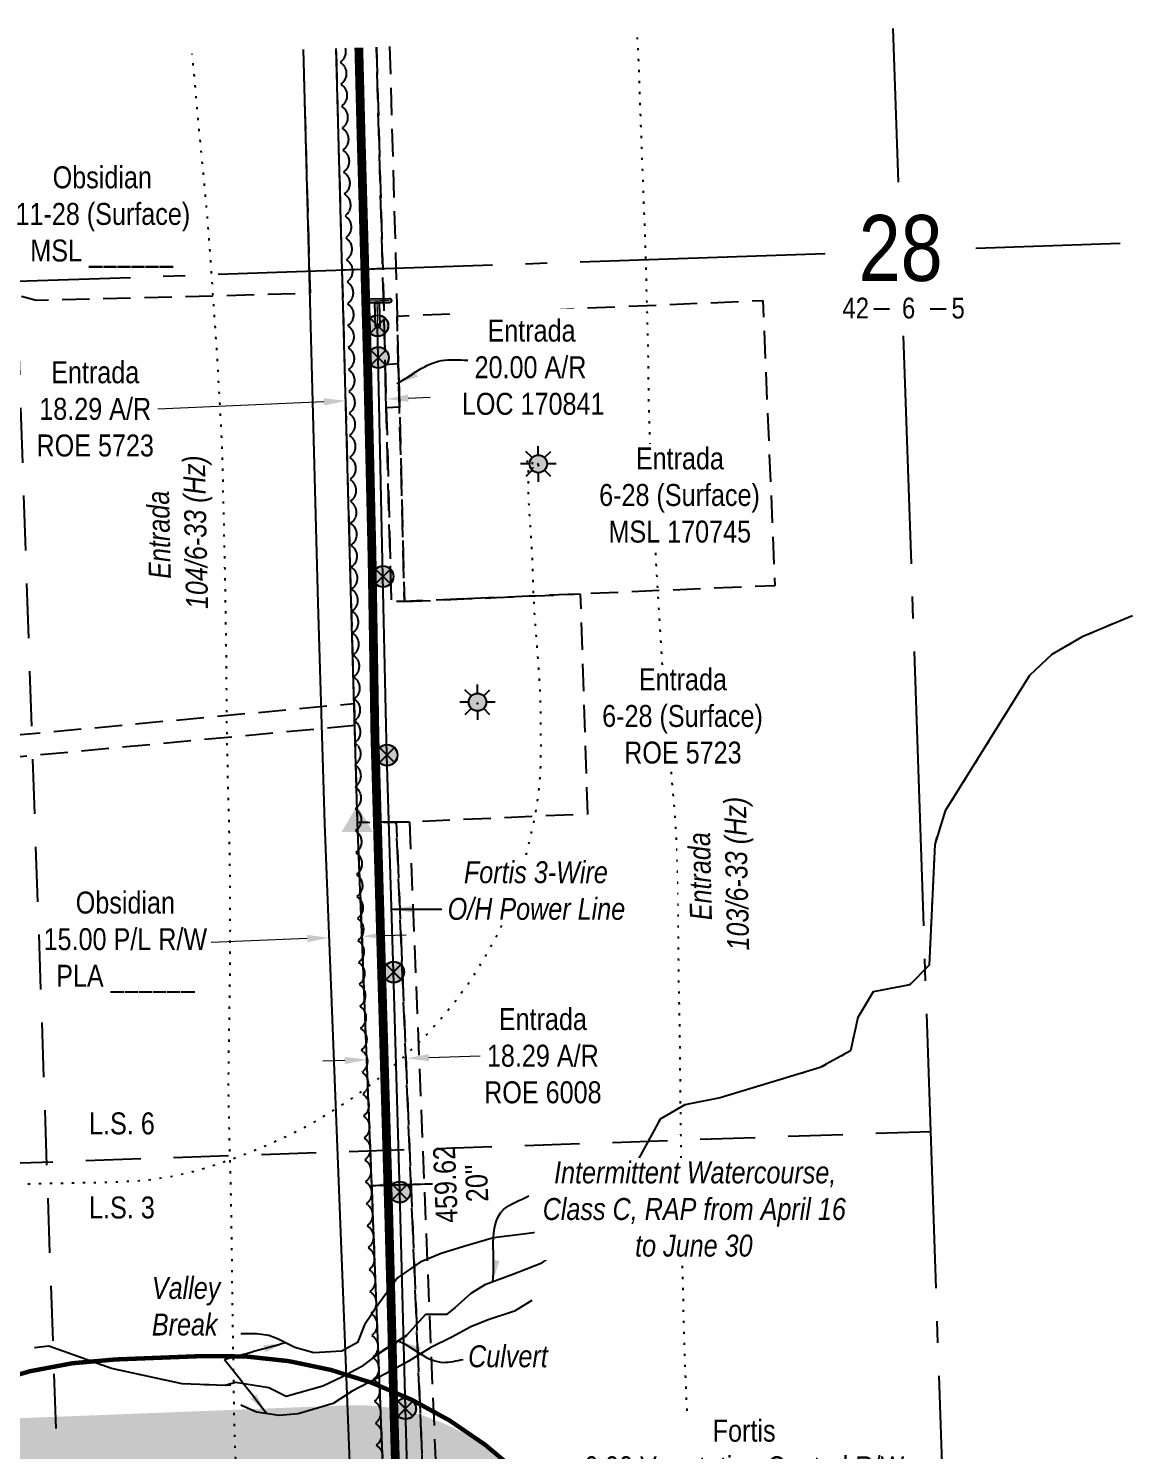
# Model space of a CAD drawing. Extents: x 646312 to 648602, y 5834187 to 5835949.
# Drawn here: x 648077 to 648579, y 5834686 to 5835333 of the extents above; entities that cross this region are included whole.
import ezdxf
from ezdxf.enums import TextEntityAlignment as Align

# ---------------------------------------------------------------- set-up
doc = ezdxf.new("R2010")
doc.units = 0
doc.header["$LTSCALE"] = 5
doc.header["$PDSIZE"] = 0.5
for name, pattern in [('0', [1, 1, 0]), ('foc-ACCESSROAD', [3.75, 2.5, -1.25]), ('foc-BUFFER', [16.75, 15, -1.75]), ('foc-DOT', [1, 0.2, -0.8]), ('foc-FLOWLINE', [3.75, 2.5, -1.25]), ('foc-LSD', [8, 5, -3]), ('foc-QUARTERLINE', [33, 25, -3, 2, -3]), ('foc-WHEELTRACKS', [2, 0.4, -1.6]), ('POWERLINE5', [7.8, 2.4, -0.6, 0.6, -0.6, 0.6, -0.6, 2.4])]:
    doc.linetypes.add(name, pattern=pattern)
doc.layers.get('Defpoints').update_dxf_attribs({"color": 9})
for name, color, linetype in [('10', 1, 'Continuous'), ('9', 3, 'Continuous'), ('AS-DRILL', 8, 'foc-DOT'), ('AS-DRILL-T', 8, 'Continuous'), ('AS-POWER', 104, 'foc-POWER'), ('AS-POWER-EXISTING', 72, 'POWERLINE5'), ('AS-POWER-EXISTING-ANC', 72, 'Continuous'), ('AS-ROADS', 254, 'Continuous'), ('AUX-BUFFER', 7, 'foc-BUFFER'), ('C-RW', 13, 'Continuous'), ('C-WS', 13, 'foc-ACCESSROAD'), ('F-AR', 190, 'foc-ACCESSROAD'), ('F-EZE', 190, 'foc-FLOWLINE'), ('F-FLOWLINE', 190, 'foc-FLOWLINE'), ('F-WS', 190, 'foc-ACCESSROAD'), ('F-WS-S', 8, 'Continuous'), ('L-BD', 7, 'Continuous'), ('L-MON', 1, 'Continuous'), ('L-SECLBL', 7, 'Continuous'), ('L-SECQ', 8, 'foc-QUARTERLINE'), ('L-SECTION-LSD', 7, 'foc-LSD'), ('P-BUFFER-H 30m', 51, 'Continuous'), ('T-BUSH', 110, '0'), ('T-CREEK', 160, 'Continuous'), ('T-SLOPE', 48, 'Continuous'), ('T-WATER-P3', 160, 'foc-WHEELTRACKS'), ('T-WATER-T', 170, 'Continuous')]:
    doc.layers.add(name, color=color, linetype=linetype)
for name, color, linetype, lineweight in [('AS-GENERAL', 48, 'Continuous', 18), ('C-RW-T', 13, 'Continuous', 9), ('C-WS-T', 13, 'Continuous', 9), ('F-AR-T', 190, 'Continuous', 9), ('F-EZE-T', 190, 'Continuous', 9), ('F-WS-T', 190, 'Continuous', 9), ('T-TEXT', 48, 'Continuous', 18)]:
    doc.layers.add(name, color=color, linetype=linetype, lineweight=lineweight)
doc.layers.add('oil_and_gas_wells_dh', color=7, linetype='Continuous', true_color=0x047e0d)
doc.layers.add('oil_and_gas_wells_pt', color=7, linetype='Continuous', true_color=0x53dfc1)
doc.styles.add('100L', font='ARIALN.TTF', dxfattribs={"height": 11})
doc.styles.add('175L', font='ARIALN.TTF', dxfattribs={"height": 20})
doc.styles.add('80CG', font='ARIALN.TTF', dxfattribs={"height": 10})
doc.styles.add('80L', font='ARIALN.TTF', dxfattribs={"height": 10})
doc.styles.add('foc-LtypeFont', font='ARIALN.TTF', dxfattribs={"height": 7.35})
doc.styles.add('SIMPLEX', font='ARIALN.TTF')
doc.linetypes.add('foc-POWER', pattern='A,6,-1,["P",foc-LtypeFont,S=0.2,R=0,X=-0.625,Y=-0.75],-1.24,4', length=12.24)
doc.linetypes.add('foc-TOPO-flowdirection-NOLINE', pattern='A,0,[">",foc-LtypeFont,S=0.3,R=0,X=0,Y=-0.945],-20,[">",foc-LtypeFont,S=0.3,R=0,X=0,Y=-0.945],0', length=20)
doc.dimstyles.new('Compass 5 000', dxfattribs={"dimscale": 5, "dimtxt": 9, "dimasz": 2, "dimexe": 0.2, "dimexo": 0.0625, "dimgap": 0.5, "dimtad": 0, "dimtih": 1, "dimtoh": 1, "dimzin": 0, "dimdsep": 46, "dimtxsty": '80CG', "dimcen": 0.1, "dimse1": 1, "dimse2": 1, "dimclrd": 256, "dimclrt": 256, "dimaunit": 1, "dimadec": 4, "dimazin": 0, "dimtfac": 0.06, "dimtofl": 0, "dimtmove": 0, "dimatfit": 1, "dimfxl": 0.2, "dimtolj": 1, "dimtzin": 0, "dimlwd": -1, "dimarcsym": 0})

# ---------------------------------------------------------------- blocks, each defined once
blk = doc.blocks.new('L-SECLBL')
at = {"layer": '9', "color": 7}
for p, q in [((-5.08, -27.83), (-12.29, -27.83)), ((20.7, -27.83), (13.5, -27.83))]:
    blk.add_line(p, q, dxfattribs=at)
at = {"layer": '10', "color": 2, "style": 'SIMPLEX'}
blk.add_attdef('SEC', text='', height=30, dxfattribs=at).set_placement((0, 0), align=Align.MIDDLE)
at = {"layer": '10', "color": 5, "style": '80L'}
blk.add_attdef('TWP', text='', height=9.5, dxfattribs=at).set_placement((-14.43, -27.37), align=Align.MIDDLE_RIGHT)
blk.add_attdef('RGE', text='', height=9.5, dxfattribs=at).set_placement((3.62, -27.37), align=Align.MIDDLE_CENTER)
blk.add_attdef('MER', text='', height=9.5, dxfattribs=at).set_placement((23.17, -27.37), align=Align.MIDDLE_LEFT)
blk = doc.blocks.new('POWERPOLE')
h = blk.add_hatch(color=255)
edge = h.paths.add_edge_path()
edge.add_arc((0, 0), 0.96, 0, 360)
at = {"linetype": 'Continuous'}
for p, q in [((0.68, -0.68), (-0.68, 0.68)), ((-0.68, -0.68), (0.68, 0.68))]:
    blk.add_line(p, q, dxfattribs=at)
blk.add_circle((0, 0), 0.96, dxfattribs=at)
blk = doc.blocks.new('*D425')
at = {"layer": 'Defpoints', "color": 0, "transparency": 16777216}
for p in [(648221.05, 5835163.93), (648224.12, 5835093.1), (648242.55, 5835093.9)]:
    blk.add_point(p, dxfattribs=at)
at = {"layer": 'F-AR-T', "transparency": 16777216}
for p, q in [((648211.06, 5835163.5), (648135.45, 5835160.22)), ((648249.48, 5835165.16), (648259.47, 5835165.59))]:
    blk.add_line(p, q, dxfattribs=at)
for points in [[(648210.98, 5835165.16), (648211.13, 5835161.83), (648221.05, 5835163.93)], [(648249.4, 5835166.83), (648249.55, 5835163.5), (648239.49, 5835164.73)]]:
    blk.add_solid(points, dxfattribs=at)
at = {"layer": 'F-AR-T', "transparency": 16777216, "insert": (648106.92, 5835160.22), "char_height": 10, "attachment_point": 5, "style": '80CG'}
blk.add_mtext('\\A1;Entrada\\P18.29 A/R\\PROE 5723', dxfattribs=at)
blk = doc.blocks.new('*D426')
at = {"layer": 'Defpoints', "color": 0, "transparency": 16777216}
for p in [(648229.41, 5834898.68), (648247.7, 5834899.31), (648230.61, 5834863.97)]:
    blk.add_point(p, dxfattribs=at)
at = {"layer": 'F-AR-T', "transparency": 16777216}
for p, q in [((648220.61, 5834863.62), (648210.62, 5834863.28)), ((648258.89, 5834864.94), (648282.24, 5834865.74))]:
    blk.add_line(p, q, dxfattribs=at)
for points in [[(648220.56, 5834865.29), (648220.67, 5834861.96), (648230.61, 5834863.97)], [(648258.83, 5834866.61), (648258.95, 5834863.27), (648248.9, 5834864.6)]]:
    blk.add_solid(points, dxfattribs=at)
at = {"layer": 'F-AR-T', "transparency": 16777216, "insert": (648310.79, 5834865.74), "char_height": 10, "attachment_point": 5, "style": '80CG'}
blk.add_mtext('\\A1;Entrada\\P18.29 A/R\\PROE 6008', dxfattribs=at)
blk = doc.blocks.new('*D429')
at = {"layer": 'Defpoints', "color": 0, "transparency": 16777216}
for p in [(648253.91, 5834758.75), (648259.91, 5834758.96), (648262.77, 5834676.12)]:
    blk.add_point(p, dxfattribs=at)
at = {"layer": 'F-EZE-T', "transparency": 16777216}
for p, q in [((648246.77, 5834675.57), (648236.78, 5834675.23)), ((648272.76, 5834676.47), (648327.31, 5834678.35))]:
    blk.add_line(p, q, dxfattribs=at)
for points in [[(648246.71, 5834677.24), (648246.83, 5834673.91), (648256.76, 5834675.92)], [(648272.7, 5834678.13), (648272.82, 5834674.8), (648262.77, 5834676.12)]]:
    blk.add_solid(points, dxfattribs=at)
at = {"layer": 'F-EZE-T', "transparency": 16777216, "insert": (648402.47, 5834678.35), "char_height": 10, "attachment_point": 5, "style": '80CG', "bg_fill": 3, "box_fill_scale": 1.1, "bg_fill_color": 256, "bg_fill_true_color": 13158600, "bg_fill_transparency": 0}
blk.add_mtext('\\A1;Fortis\\P6.00 Vegetation Control R/W\\PEZE 880172', dxfattribs=at)
blk = doc.blocks.new('*U422')
h = blk.add_hatch(color=255)
h.dxf.hatch_style = 1
edge = h.paths.add_edge_path()
edge.add_arc((1.1, 0.02), 0.2, -88.8146, 91.1854, ccw=False)
edge.add_line((1.1, -0.18), (-0.2, -0.2))
edge.add_line((-0.2, -0.2), (-1.1, -0.22))
edge.add_arc((-1.1, -0.02), 0.2, 91.1854, 271.1854, ccw=False)
edge.add_line((-1.1, 0.18), (1.1, 0.22))
h = blk.add_hatch(color=255)
h.dxf.hatch_style = 1
edge = h.paths.add_edge_path()
edge.add_arc((0.05, -2.27), 0.2, -178.8146, 1.1854, ccw=False)
edge.add_line((-0.15, -2.28), (-0.2, -0.2))
edge.add_line((-0.2, -0.2), (0.2, -0.2))
edge.add_line((0.2, -0.2), (0.25, -2.27))
at = {"color": 255}
blk.add_lwpolyline([(1.1, 0.22, -1), (1.1, -0.18), (-0.2, -0.2), (-1.1, -0.22, -1), (-1.1, 0.18)], format="xyb", close=True, dxfattribs=at)
at = {"color": 72, "const_width": 0.1, "flags": 128}
for points in [[(1.1, 0.02), (-1.1, -0.02)], [(0.05, -2.27), (0, 0)]]:
    blk.add_lwpolyline(points, dxfattribs=at)
at = {"color": 255, "flags": 128}
blk.add_lwpolyline([(0.25, -2.27, -1), (-0.15, -2.28), (-0.2, -0.2), (0.2, -0.2)], format="xyb", close=True, dxfattribs=at)
blk = doc.blocks.new('GAS')
h = blk.add_hatch(color=255)
h.dxf.hatch_style = 1
edge = h.paths.add_edge_path()
edge.add_arc((0, 0), 0.9, 0, 360)
for p, q in [((0, 0.81), (0, 1.62)), ((-0.81, 0), (-1.62, 0)), ((-0.57, 0.57), (-1.14, 1.14)), ((0.57, 0.57), (1.14, 1.14)), ((1.62, 0), (0.81, 0)), ((-0.57, -0.57), (-1.14, -1.14)), ((0, -0.81), (0, -1.62)), ((1.14, -1.14), (0.57, -0.57))]:
    blk.add_line(p, q)
blk.add_circle((0, 0), 0.8)
blk = doc.blocks.new('STRIA')
blk.add_hatch(color=255).paths.add_polyline_path([(-0.04, 1.52), (-1.47, -0.87), (1.39, -0.87)])
blk = doc.blocks.new('STRIAA')
blk.add_blockref('STRIA', (0, 0))
blk = doc.blocks.new('STRIB')
at = {"color": 1}
blk.add_solid([(-1.12, -0.67), (-0.04, 1.13), (1.04, -0.67)], dxfattribs=at)
blk = doc.blocks.new('STRIBB')
blk.add_blockref('STRIB', (0, 0))
blk = doc.blocks.new('STRICC')
for name in ['STRIAA', 'STRIBB']:
    blk.add_blockref(name, (0, 0))
blk = doc.blocks.new('fdspike')
blk.add_blockref('STRICC', (0, 0))
blk = doc.blocks.new('*D568')
at = {"layer": 'C-RW-T', "transparency": 16777216}
for p, q in [((648203.51, 5834919.13), (648159.75, 5834917.41)), ((648238.47, 5834920.5), (648248.47, 5834920.89))]:
    blk.add_line(p, q, dxfattribs=at)
for points in [[(648238.41, 5834922.17), (648238.54, 5834918.84), (648228.48, 5834920.11)], [(648203.44, 5834920.8), (648203.57, 5834917.46), (648213.5, 5834919.52)]]:
    blk.add_solid(points, dxfattribs=at)
at = {"layer": 'Defpoints', "color": 0, "transparency": 16777216}
for p in [(648213.5, 5834919.52), (648213.57, 5834917.7), (648228.55, 5834918.29)]:
    blk.add_point(p, dxfattribs=at)
at = {"layer": 'C-RW-T', "transparency": 16777216, "insert": (648120.66, 5834917.41), "char_height": 10, "attachment_point": 5, "style": '80CG'}
blk.add_mtext('\\A1;Obsidian\\P15.00 P/L R/W\\PPLA ______', dxfattribs=at)

msp = doc.modelspace()

# ---------------------------------------------------------------- hatches: boundary and pattern name
at = {"layer": 'P-BUFFER-H 30m'}
h = msp.add_hatch(color=256, dxfattribs=at)
h.dxf.hatch_style = 1
edge = h.paths.add_edge_path()
edge.add_line((648013.413, 5834348.4), (647994.147, 5834366.317))
edge.add_arc((648062.247, 5834439.545), 100, 182.25067, 227.077781, ccw=False)
edge.add_line((647962.324, 5834435.618), (647956.017, 5834596.094))
edge.add_arc((648055.94, 5834600.021), 100, 92.250366, 182.25067, ccw=False)
edge.add_line((648052.013, 5834699.944), (648221.85, 5834706.618))
edge.add_arc((648225.777, 5834606.695), 100, 2.240571, 92.250366, ccw=False)
edge.add_line((648325.701, 5834610.605), (648332.736, 5834430.798))
edge.add_arc((648232.812, 5834426.888), 100, -88.00888, 2.240571, ccw=False)
edge.add_line((648236.286, 5834326.948), (648084.987, 5834321.688))
edge.add_arc((648081.513, 5834421.628), 100, 227.077781, 271.99112, ccw=False)

# ---------------------------------------------------------------- linework, layer by layer
at = {"layer": 'AS-DRILL', "flags": 128}
for points in [[(648329.313, 5834324.161), (648329.67, 5834325.946), (648331.09, 5834333.213), (648332.565, 5834340.651), (648334.114, 5834348.252), (648335.698, 5834356.044), (648337.309, 5834363.946), (648339.017, 5834371.932), (648340.723, 5834379.977), (648342.394, 5834388.182), (648343.942, 5834396.503), (648345.377, 5834404.89), (648346.87, 5834413.39), (648348.547, 5834422.065), (648350.43, 5834430.856), (648352.52, 5834439.764), (648354.71, 5834448.704), (648356.946, 5834457.747), (648359.089, 5834466.876), (648361.139, 5834476.113), (648362.255, 5834481.199), (648363.177, 5834485.429), (648365.212, 5834494.825), (648367.198, 5834504.21), (648369.91, 5834517.658), (648373.343, 5834536.702), (648376.172, 5834555.856), (648378.261, 5834574.999), (648379.575, 5834594.288), (648380.127, 5834613.633), (648379.874, 5834632.795), (648379.148, 5834652.061), (648378.29, 5834671.384), (648377.277, 5834690.542), (648376.24, 5834709.83), (648375.473, 5834729.115), (648374.936, 5834748.428), (648374.478, 5834767.763), (648374.16, 5834787.102), (648373.971, 5834806.445), (648373.753, 5834825.788), (648373.515, 5834845.12), (648373.358, 5834864.424), (648373.071, 5834883.724), (648372.693, 5834903.051), (648372.547, 5834922.016), (648372.517, 5834940.753), (648372.001, 5834959.706), (648370.754, 5834978.637), (648369.113, 5834997.396), (648367.36, 5835016.221), (648365.828, 5835035.014), (648364.631, 5835053.646), (648363.487, 5835072.49), (648362.376, 5835091.255), (648361.423, 5835110.084), (648360.469, 5835128.954), (648359.534, 5835147.874), (648359.046, 5835166.848), (648358.81, 5835185.82), (648358.363, 5835204.435), (648357.818, 5835223.357), (648357.265, 5835242.169), (648356.578, 5835260.817), (648355.821, 5835279.782), (648355.172, 5835298.812), (648354.475, 5835317.779), (648353.897, 5835329.287)], [(648287.802, 5834322.72), (648287.212, 5834324.297), (648284.749, 5834330.615), (648282.202, 5834337.051), (648279.61, 5834343.655), (648277.057, 5834350.29), (648274.5, 5834357.066), (648271.969, 5834363.952), (648269.361, 5834371.086), (648266.605, 5834378.476), (648263.816, 5834385.964), (648261.056, 5834393.484), (648258.261, 5834401.172), (648255.404, 5834408.939), (648252.434, 5834416.762), (648249.314, 5834424.621), (648246.072, 5834432.536), (648242.754, 5834440.639), (648239.402, 5834448.871), (648236, 5834457.121), (648232.504, 5834465.469), (648228.983, 5834473.996), (648225.554, 5834482.465), (648222.087, 5834491.194), (648218.609, 5834499.962), (648215.109, 5834508.8), (648213.461, 5834512.972), (648207.409, 5834528.065), (648207.16, 5834528.687), (648203.848, 5834536.941), (648200.283, 5834545.906), (648196.788, 5834554.894), (648193.471, 5834563.957), (648190.283, 5834573.065), (648189.899, 5834574.174), (648187.253, 5834582.227), (648184.512, 5834591.408), (648181.998, 5834600.726), (648179.692, 5834610.09), (648177.82, 5834618.687), (648177.644, 5834619.532), (648175.874, 5834629.042), (648174.444, 5834638.573), (648173.301, 5834648.163), (648172.405, 5834657.57), (648171.275, 5834674.003), (648171.13, 5834676.8), (648170.393, 5834695.737), (648170.058, 5834714.975), (648170.032, 5834718.786), (648169.782, 5834734.266), (648169.466, 5834753.525), (648169.338, 5834764.636), (648169.257, 5834772.548), (648168.984, 5834791.738), (648168.62, 5834809.946), (648168.601, 5834810.575), (648168.064, 5834829.528), (648167.689, 5834848.435), (648167.679, 5834855.008), (648167.805, 5834867.327), (648168.103, 5834886.135), (648168.3, 5834899.717), (648168.378, 5834905.052), (648168.471, 5834924.024), (648168.389, 5834942.84), (648168.284, 5834955.493), (648168.169, 5834961.562), (648167.683, 5834980.516), (648167.222, 5834999.271), (648167.187, 5835001.42), (648166.911, 5835018.06), (648166.763, 5835036.394), (648166.764, 5835037.024), (648166.578, 5835055.637), (648166.341, 5835069.686), (648166.27, 5835074.316), (648165.945, 5835093.215), (648165.676, 5835104.352), (648165.479, 5835112.13), (648165.068, 5835130.926), (648164.886, 5835138.214), (648164.431, 5835149.895), (648163.423, 5835168.533), (648163.141, 5835173.207), (648162.29, 5835187.368), (648161.054, 5835205.979), (648160.914, 5835207.935), (648159.742, 5835224.767), (648159.083, 5835234.242), (648158.433, 5835242.806), (648157.562, 5835253.334), (648155.775, 5835271.969), (648155.205, 5835277.544), (648153.926, 5835290.981), (648153.136, 5835299.851), (648152.252, 5835309.829), (648151.107, 5835321.979)], [(648308.806, 5835134.572), (648308.814, 5835134.622), (648308.772, 5835134.701), (648308.718, 5835134.809), (648308.704, 5835134.969), (648308.696, 5835135.229), (648308.775, 5835135.591), (648308.871, 5835136.034), (648308.931, 5835136.366), (648308.88, 5835136.415), (648308.649, 5835136.438), (648308.358, 5835136.469), (648307.906, 5835136.515), (648307.225, 5835136.535), (648306.478, 5835136.422), (648306.161, 5835136.322), (648306.044, 5835136.218), (648305.998, 5835136.097), (648305.923, 5835135.945), (648305.884, 5835135.573), (648305.91, 5835135.044), (648305.866, 5835134.522), (648305.691, 5835134.337), (648305.276, 5835134.524), (648304.864, 5835134.572), (648304.568, 5835134.433), (648304.312, 5835134.285), (648304.361, 5835133.996), (648304.712, 5835133.647), (648305.128, 5835133.449), (648305.52, 5835133.401), (648305.891, 5835133.363), (648306.105, 5835133.239), (648306.35, 5835133.397), (648306.508, 5835133.802), (648306.333, 5835134.296), (648306.114, 5835134.59), (648305.885, 5835134.543), (648305.503, 5835134.621), (648305.035, 5835134.857), (648304.532, 5835135.282), (648304.262, 5835135.614), (648303.914, 5835135.864), (648303.679, 5835136.016), (648303.605, 5835136.154), (648303.618, 5835136.375), (648303.654, 5835136.526), (648303.692, 5835136.577), (648303.743, 5835136.569), (648303.881, 5835136.293), (648304.015, 5835135.526), (648304.082, 5835134.308), (648304.111, 5835132.688), (648304.091, 5835130.717), (648304.082, 5835128.365), (648304.11, 5835125.825), (648304.132, 5835123.104), (648304.194, 5835120.095), (648304.339, 5835116.658), (648304.573, 5835112.913), (648304.869, 5835108.76), (648305.175, 5835104.287), (648305.504, 5835099.385), (648305.819, 5835093.972), (648306.035, 5835088.186), (648306.192, 5835082.048), (648306.436, 5835075.672), (648306.815, 5835068.811), (648307.3, 5835061.732), (648307.868, 5835054.256), (648308.473, 5835046.551), (648309.055, 5835038.585), (648309.496, 5835030.345), (648309.687, 5835021.766), (648309.775, 5835013.275), (648309.827, 5835004.663), (648309.634, 5834996.223), (648308.996, 5834987.6), (648307.941, 5834979.524), (648306.326, 5834971.101), (648304.399, 5834962.768), (648302.308, 5834954.221), (648299.989, 5834945.916), (648297.194, 5834937.497), (648293.952, 5834929.305), (648290.135, 5834921.255), (648285.91, 5834913.453), (648281.404, 5834905.713), (648276.503, 5834898.11), (648271.182, 5834890.825), (648265.558, 5834883.941), (648259.706, 5834877.359), (648253.399, 5834870.925), (648246.93, 5834864.855), (648240.236, 5834858.979), (648233.243, 5834853.363), (648225.867, 5834847.867), (648218.243, 5834842.632), (648210.408, 5834837.752), (648202.352, 5834833.205), (648194.037, 5834828.99), (648185.511, 5834825.109), (648176.796, 5834821.512), (648168.043, 5834818.204), (648159.062, 5834815.13), (648149.858, 5834812.479), (648140.376, 5834810.449), (648130.962, 5834809.122), (648125.872, 5834808.697), (648116.013, 5834808.197), (648106.746, 5834807.965), (648087.628, 5834807.584), (648068.605, 5834807.085), (648049.425, 5834806.451), (648030.289, 5834805.699), (648011.273, 5834804.96), (647992.251, 5834804.081), (647973.336, 5834803.306), (647954.048, 5834802.939), (647934.938, 5834802.958), (647915.719, 5834802.973), (647896.481, 5834802.628), (647877.512, 5834801.98), (647858.331, 5834801.387), (647839.152, 5834801.053), (647819.952, 5834801.089), (647800.764, 5834801.386), (647781.733, 5834801.807), (647762.658, 5834802.007), (647743.525, 5834802.126), (647724.207, 5834802.438), (647705.005, 5834802.534), (647685.818, 5834802.461), (647666.748, 5834802.521), (647647.385, 5834802.632), (647628.021, 5834802.483), (647608.939, 5834802.252), (647589.934, 5834802.134), (647582.012, 5834802.041)]]:
    msp.add_lwpolyline(points, dxfattribs=at)
at = {"layer": 'AS-GENERAL', "const_width": 1, "flags": 128}
msp.add_lwpolyline([(648234.502, 5834729.171), (648248.652, 5834738.305)], dxfattribs=at)
at = {"layer": 'AS-POWER', "flags": 128}
msp.add_lwpolyline([(648258.858, 5834417.444), (648254.022, 5834518.241), (648250.666, 5834618.172), (648248.22, 5834705.134), (648245.647, 5834803.747), (648242.787, 5834903.864), (648239.769, 5835002.659), (648237.965, 5835083.971), (648235.839, 5835183.633), (648235.553, 5835198.147)], dxfattribs=at)
at = {"layer": 'AS-ROADS', "const_width": 3.999, "flags": 128}
msp.add_lwpolyline([(648226.983, 5835324.713), (648228.005, 5835284.521), (648231.077, 5835176.422), (648233.005, 5835092.579), (648234.324, 5835010.833), (648237.065, 5834914.534), (648240.638, 5834792.645), (648242.943, 5834705.143), (648245.375, 5834620.775), (648248.759, 5834508.365), (648250.493, 5834430.827), (648249.759, 5834415.541), (648253.443, 5834395.218), (648257.593, 5834353.488), (648258.726, 5834321.711)], dxfattribs=at)
at = {"layer": 'AUX-BUFFER', "color": 251, "linetype": 'foc-BUFFER', "const_width": 2, "flags": 128}
msp.add_lwpolyline([(647925.147, 5834489.759), (647924.553, 5834504.756, -0.0003073), (647924.543, 5834505.001), (647923.968, 5834519.984, -0.4139962), (648116.003, 5834727.501), (648155.957, 5834729.064, -0.414096), (648363.619, 5834537.115), (648364.211, 5834522.136, -0.3126582), (648241.916, 5834329.884), (648202.539, 5834313.32, -0.5235985)], format="xyb", close=True, dxfattribs=at)
at = {"layer": 'C-RW', "flags": 128}
for points in [[(648233.056, 5834420.88), (648211.459, 5834971.498), (648208.534, 5835071.849), (648201.724, 5835323.938)], [(648248.043, 5834421.4), (648226.446, 5834972.01), (648223.524, 5835072.27), (648216.714, 5835324.343)]]:
    msp.add_lwpolyline(points, dxfattribs=at)
at = {"layer": 'C-WS', "flags": 128}
msp.add_lwpolyline([(648011.947, 5835316.981), (648014.479, 5835228.165), (648079.983, 5835209.72), (648204.915, 5835212.95), (648201.774, 5835323.815)], dxfattribs=at)
at = {"layer": 'F-AR', "flags": 128}
msp.add_lwpolyline([(648234.987, 5835325.002), (648237.855, 5835224.128), (648219.438, 5835223.494), (648216.714, 5835324.343)], dxfattribs=at)
at = {"layer": 'F-AR'}
msp.add_lwpolyline([(648245.49, 5835161.027), (648239.496, 5835160.791), (648239.031, 5835180.451), (648244.972, 5835181.013), (648245.49, 5835161.027)], close=True, dxfattribs=at)
at = {"layer": 'F-AR', "flags": 128}
msp.add_lwpolyline([(648266.428, 5834422.038), (648248.043, 5834421.4), (648226.446, 5834972.01), (648244.03, 5834972.148), (648266.428, 5834422.038)], close=True, dxfattribs=at)
at = {"layer": 'F-EZE', "flags": 128}
msp.add_lwpolyline([(648240.98, 5835325.218), (648243.851, 5835224.298), (648243.973, 5835219.591), (648244.414, 5835202.558), (648244.972, 5835181.013), (648245.49, 5835161.027), (648247.779, 5835072.652), (648241.783, 5835072.496), (648239.496, 5835160.791), (648239.031, 5835180.451), (648237.855, 5835224.128), (648234.987, 5835325.002)], dxfattribs=at)
msp.add_lwpolyline([(648250.029, 5834972.25), (648272.431, 5834422.247), (648266.428, 5834422.038), (648244.03, 5834972.148), (648250.029, 5834972.25)], close=True, dxfattribs=at)
at = {"layer": 'F-FLOWLINE', "flags": 128}
msp.add_lwpolyline([(648225.135, 5835016.114), (647676.462, 5834964.704), (647676.11, 5834974.926), (648224.841, 5835026.181), (648225.135, 5835016.114)], close=True, dxfattribs=at)
at = {"layer": 'F-WS', "flags": 128}
for points in [[(648239.496, 5835160.791), (648241.785, 5835072.454), (648251.676, 5835072.753), (648274.744, 5835073.739), (648289.74, 5835074.38), (648327.851, 5835076.008), (648331.092, 5834975.826), (648254.946, 5834972.408), (648244.714, 5834972.172), (648226.446, 5834972.01), (648225.135, 5835016.114), (648224.841, 5835026.181), (648219.438, 5835223.494), (648237.855, 5835224.128), (648238.978, 5835180.777), (648239.496, 5835160.791)], [(648274.744, 5835073.739), (648247.779, 5835072.652), (648245.49, 5835161.027), (648244.972, 5835181.013), (648244.414, 5835202.558), (648410.929, 5835209.639), (648416.477, 5835079.795), (648327.851, 5835076.008), (648289.74, 5835074.38), (648274.744, 5835073.739)]]:
    msp.add_lwpolyline(points, close=True, dxfattribs=at)
at = {"layer": 'L-SECQ'}
for p, q in [((648472.728, 5835263.518), (648470.346, 5835333.484)), ((648507.981, 5835233.431), (648573.731, 5835235.763)), ((647668.193, 5835204.51), (648439.342, 5835231.067)), ((648501.1, 5834430.185), (648475.109, 5835193.58))]:
    msp.add_line(p, q, dxfattribs=at)
at = {"layer": 'L-SECTION-LSD'}
msp.add_line((648487.447, 5834831.207), (647682.026, 5834803.371), dxfattribs=at)
at = {"layer": 'L-SECTION-LSD', "flags": 128}
msp.add_lwpolyline([(648098.717, 5834416.216), (648071.091, 5835218.385)], dxfattribs=at)
at = {"layer": 'oil_and_gas_wells_dh'}
msp.add_point((648281.096, 5835026.086), dxfattribs=at)
at = {"layer": 'oil_and_gas_wells_pt'}
for p in [(648308.806, 5835134.572), (648281.096, 5835026.086)]:
    msp.add_point(p, dxfattribs=at)
at = {"layer": 'T-BUSH', "flags": 128}
msp.add_lwpolyline([(648220.779, 5835324.49, -0.3040595), (648218.522, 5835318.082, -0.5205671), (648218.832, 5835308.09, -0.5205671), (648219.142, 5835298.097, -0.5205671), (648219.451, 5835288.105, -0.5205671), (648219.761, 5835278.113, -0.5205671), (648220.071, 5835268.12, -0.5205671), (648220.381, 5835258.128, -0.5205671), (648220.69, 5835248.136, -0.5205671), (648221, 5835238.143, -0.5205671), (648221.31, 5835228.151, -0.5205671), (648221.62, 5835218.159, -0.5205671), (648221.863, 5835208.165, -0.5205671), (648222.003, 5835198.169, -0.5205671), (648222.143, 5835188.173, -0.5205671), (648222.284, 5835178.176, -0.5205671), (648222.424, 5835168.18, -0.5205671), (648222.564, 5835158.184, -0.5205671), (648222.704, 5835148.188, -0.5205671), (648222.844, 5835138.192, -0.5205671), (648222.984, 5835128.196, -0.5205671), (648223.124, 5835118.2, -0.5205671), (648223.264, 5835108.203, -0.5205671), (648223.405, 5835098.207, -0.5205671), (648223.545, 5835088.211, -0.5205671), (648223.712, 5835078.216, -0.5205671), (648223.934, 5835068.221, -0.5205671), (648224.156, 5835058.226, -0.5205671), (648224.377, 5835048.232, -0.5205671), (648224.599, 5835038.237, -0.5205671), (648224.82, 5835028.242, -0.5205671), (648224.972, 5835018.246, -0.5205671), (648225.074, 5835008.25, -0.5205671), (648225.175, 5834998.253, -0.5205671), (648225.277, 5834988.257, -0.5205671), (648225.379, 5834978.26, -0.5205671), (648225.48, 5834968.263, -0.5205671), (648225.639, 5834958.268, -0.5205671), (648225.872, 5834948.273, -0.5205671), (648226.105, 5834938.279, -0.5205671), (648226.337, 5834928.285, -0.5205671), (648226.57, 5834918.29, -0.5205671), (648226.841, 5834908.297, -0.5205671), (648227.159, 5834898.305, -0.5205671), (648227.477, 5834888.313, -0.5205671), (648227.795, 5834878.321, -0.5205671), (648228.113, 5834868.329, -0.5205671), (648228.431, 5834858.337, -0.5205671), (648228.749, 5834848.344, -0.5205671), (648229.067, 5834838.352, -0.5205671), (648229.385, 5834828.36, -0.5205671), (648229.703, 5834818.368, -0.5205671), (648230.021, 5834808.376, -0.5205671), (648230.41, 5834798.387, -0.5205671), (648230.821, 5834788.398, -0.5205671), (648231.232, 5834778.409, -0.5205671), (648231.643, 5834768.421, -0.5205671), (648232.054, 5834758.432, -0.5205671), (648232.465, 5834748.443, -0.5205671), (648232.876, 5834738.455, -0.5205671), (648233.287, 5834728.466, -0.5205671), (648233.698, 5834718.477, -0.5205671), (648234.109, 5834708.489, -0.5205671), (648234.52, 5834698.5, -0.5205671), (648234.931, 5834688.511, -0.5205671), (648235.341, 5834678.523, -0.5205671), (648235.752, 5834668.534, -0.5205671), (648236.163, 5834658.545, -0.5205671), (648236.574, 5834648.557, -0.5205671), (648236.985, 5834638.568, -0.5205671), (648237.396, 5834628.579, -0.5205671), (648237.807, 5834618.591, -0.5205671), (648238.218, 5834608.602, -0.5205671), (648238.619, 5834598.613, -0.5205671), (648238.992, 5834588.623, -0.5205671), (648239.365, 5834578.633, -0.5205671), (648239.739, 5834568.643, -0.5205671), (648240.112, 5834558.652, -0.5205671), (648240.485, 5834548.662, -0.5205671), (648240.859, 5834538.672, -0.5205671), (648241.232, 5834528.682, -0.5205671), (648241.605, 5834518.692, -0.5205671), (648241.979, 5834508.702, -0.5205671), (648242.352, 5834498.712, -0.5205671), (648242.725, 5834488.721, -0.5205671), (648243.098, 5834478.731, -0.5205671), (648243.472, 5834468.741)], format="xyb", dxfattribs=at)
at = {"layer": 'T-CREEK', "linetype": 'foc-TOPO-flowdirection-NOLINE', "flags": 128}
for points in [[(648579.361, 5835066.098), (648556.337, 5835056.46), (648542.648, 5835048.434), (648532.44, 5835038.883), (648494.081, 5834977.241), (648489.246, 5834961.943), (648486.7, 5834907.046), (648477.923, 5834898.104), (648461.224, 5834894.811), (648454.186, 5834883.21), (648450.92, 5834867.996), (648437.156, 5834860.362), (648391.559, 5834846.685), (648375.512, 5834843.466), (648364.154, 5834836.844), (648343.342, 5834798.514), (648333.672, 5834787.86), (648309.568, 5834771.064), (648297.048, 5834766.222)], [(648297.048, 5834766.222), (648284.348, 5834761.46), (648277.998, 5834757.491), (648270.854, 5834751.141), (648266.885, 5834747.966), (648257.36, 5834747.966), (648248.629, 5834738.441), (648237.516, 5834731.297), (648227.991, 5834724.153), (648219.26, 5834719.391), (648210.529, 5834715.422), (648193.86, 5834710.659), (648185.922, 5834714.628), (648170.841, 5834717.009)], [(648170.841, 5834717.009), (648166.165, 5834715.693), (648146.601, 5834716.353), (648114.269, 5834723.381), (648085.816, 5834733.603), (648079.213, 5834732.814)]]:
    msp.add_lwpolyline(points, dxfattribs=at)
at = {"layer": 'T-CREEK', "flags": 128}
msp.add_lwpolyline([(648297.048, 5834766.222), (648284.348, 5834761.46), (648277.998, 5834757.491), (648270.854, 5834751.141), (648266.885, 5834747.966), (648257.36, 5834747.966), (648248.629, 5834738.441), (648237.516, 5834731.297), (648227.991, 5834724.153), (648219.26, 5834719.391), (648210.529, 5834715.422), (648193.86, 5834710.659), (648185.922, 5834714.628), (648170.841, 5834717.009)], dxfattribs=at)
at = {"layer": 'T-SLOPE', "flags": 128}
for points in [[(648313.716, 5834786.066), (648301.81, 5834784.478), (648288.316, 5834782.891), (648274.823, 5834778.922), (648264.504, 5834775.747), (648254.979, 5834771.778), (648244.66, 5834764.635), (648235.929, 5834752.728), (648229.579, 5834743.203), (648226.404, 5834735.266), (648219.26, 5834731.297), (648206.56, 5834730.503), (648197.829, 5834732.885), (648189.891, 5834736.853), (648185.922, 5834738.441), (648180.366, 5834739.235), (648173.222, 5834739.235)], [(648305.779, 5834754.316), (648297.841, 5834749.553), (648285.935, 5834745.585), (648277.998, 5834742.41), (648269.266, 5834737.647), (648259.741, 5834732.885), (648249.423, 5834726.535), (648239.104, 5834720.978), (648224.022, 5834713.041), (648215.291, 5834707.484), (648199.416, 5834702.722), (648190.685, 5834701.928), (648180.366, 5834703.516), (648173.222, 5834706.691)]]:
    msp.add_lwpolyline(points, dxfattribs=at)
at = {"layer": 'T-WATER-P3', "flags": 128}
for points in [[(648579.361, 5835066.098), (648556.337, 5835056.46), (648542.648, 5835048.434), (648532.44, 5835038.883), (648494.081, 5834977.241), (648489.246, 5834961.943), (648486.7, 5834907.046), (648477.923, 5834898.104), (648461.224, 5834894.811), (648454.186, 5834883.21), (648450.92, 5834867.996), (648437.156, 5834860.362), (648391.559, 5834846.685), (648375.512, 5834843.466), (648364.154, 5834836.844), (648343.342, 5834798.514), (648333.672, 5834787.86), (648309.568, 5834771.064), (648297.048, 5834766.222)], [(648168.758, 5834715.824), (648166.165, 5834715.693), (648146.601, 5834716.353), (648114.269, 5834723.381), (648085.816, 5834733.603), (648079.213, 5834732.814)]]:
    msp.add_lwpolyline(points, dxfattribs=at)

# ---------------------------------------------------------------- block references
at = {"layer": 'AS-POWER-EXISTING', "xscale": 4.998526650000001, "yscale": 4.998526650000001, "zscale": 4.998526650000001}
for p in [(648235.553, 5835198.147), (648235.579, 5835198.138), (648235.839, 5835183.633), (648235.865, 5835183.624), (648237.965, 5835083.971), (648237.991, 5835083.962), (648239.769, 5835002.659), (648239.795, 5835002.651), (648242.787, 5834903.864), (648242.813, 5834903.856), (648245.647, 5834803.747), (648245.673, 5834803.739), (648248.22, 5834705.134), (648248.246, 5834705.126)]:
    msp.add_blockref('POWERPOLE', p, dxfattribs=at)
at = {"layer": 'AS-POWER-EXISTING-ANC', "xscale": 4.998559199999971, "yscale": 4.998559199999971, "zscale": 4.998559199999971}
msp.add_blockref('*U422', (648235.318, 5835209.504), dxfattribs=at)
at = {"layer": 'F-WS-S', "xscale": 4.998534999999991, "yscale": 4.998534999999991, "zscale": 4.998534999999991}
for p in [(648308.729, 5835135.231), (648281.019, 5835026.745)]:
    msp.add_blockref('GAS', p, dxfattribs=at)
at = {"layer": 'L-MON', "color": 2, "xscale": 4.998526650000001, "yscale": 4.998526650000001, "zscale": 4.998526650000001}
msp.add_blockref('fdspike', (648226.446, 5834972.01), dxfattribs=at)
at = {"layer": 'L-SECLBL', "xscale": 0.9997069999999941, "yscale": 0.9997069999999941, "zscale": 0.9997069999999941}
msp.add_blockref('L-SECLBL', (648473.749, 5835233.542), dxfattribs=at).add_auto_attribs({'SEC': '28', 'TWP': '42', 'RGE': '6', 'MER': '5'})

# ---------------------------------------------------------------- texts
at = {"layer": 'L-BD', "style": '80L'}
for s, p in [('459.62', (648266.408, 5834807.182)), ("20''", (648280.643, 5834807.738))]:
    msp.add_text(s, height=9.9971, rotation=92.235966, dxfattribs=at).set_placement(p, align=Align.MIDDLE_CENTER)
at = {"layer": 'T-TEXT', "insert": (648132.727, 5834765.079), "char_height": 9.99712, "attachment_point": 1, "style": '80L'}
msp.add_mtext_dynamic_manual_height_columns('{\\fArial Narrow|b0|i1|c0|p34;Valley Break}', width=24.36723, gutter_width=50, heights=[0], dxfattribs=at)

# ---------------------------------------------------------------- dimensions: what is measured, and where the dimension line sits
at = {"layer": 'C-RW-T'}
dim = msp.add_linear_dim(base=(648213.498, 5834919.522), p1=(648228.553, 5834918.292), p2=(648213.569, 5834917.704), angle=182.246218, text='Obsidian\\P15.00 P/L R/W\\PPLA ______', dimstyle='Compass 5 000', dxfattribs=at)
dim.commit()
dim.dimension.update_dxf_attribs({"geometry": '*D568', "text_midpoint": (648120.664, 5834917.414), "dimtype": 161})
at = {"layer": 'F-AR-T'}
dim = msp.add_linear_dim(base=(648230.607, 5834863.966), p1=(648247.699, 5834899.313), p2=(648229.41, 5834898.683), angle=181.973224, text='Entrada\\P18.29 A/R\\PROE 6008', dimstyle='Compass 5 000', dxfattribs=at)
dim.commit()
dim.dimension.update_dxf_attribs({"geometry": '*D426', "text_midpoint": (648310.785, 5834865.745), "dimtype": 161})

# ---------------------------------------------------------------- leaders
at = {"layer": 'AS-POWER', "path_type": 1}
msp.add_leader([(648241.912, 5834932.521), (648264.861, 5834932.521)], dimstyle='Compass 5 000', override={"dimgap": 0.5, "dimtad": 0}, dxfattribs=at)
at = {"layer": 'L-BD', "path_type": 1}
msp.add_leader([(648232.929, 5834806.717), (648260.529, 5834807.502)], dimstyle='Compass 5 000', override={"dimgap": 0.5, "dimtad": 0}, dxfattribs=at)
at = {"layer": 'T-TEXT', "path_type": 1}
for points in [[(648193.523, 5834735.037), (648165.851, 5834727.408)], [(648185.119, 5834702.785), (648165.851, 5834727.408)]]:
    msp.add_leader(points, dimstyle='Compass 5 000', override={"dimgap": 0.5, "dimtad": 0}, dxfattribs=at)
at = {"layer": 'T-WATER-T', "path_type": 1}
msp.add_leader([(648287.94, 5834762.807), (648292.883, 5834795.758), (648304.4, 5834802.024)], dimstyle='Compass 5 000', override={"dimgap": 0.5, "dimtad": 0}, dxfattribs=at)

# ---------------------------------------------------------------- next in the draw order: texts
at = {"layer": 'AS-DRILL-T', "char_height": 9.99707, "attachment_point": 1, "rotation": 91.254835, "style": '175L', "bg_fill": 2}
for s, insert in [('\\pi16.642;{\\fArial Narrow|b0|i1|c0|p34;Entrada\\P\\pi2.4849;104/6-33 (Hz)}', (648131.759, 5835066.138)), ('\\pi16.642;{\\fArial Narrow|b0|i1|c0|p34;Entrada\\P\\pi2.4849;103/6-33 (Hz)}', (648378.17, 5834910.695))]:
    msp.add_mtext_dynamic_manual_height_columns(s, width=72.62387, gutter_width=100, heights=[0], dxfattribs=dict(at, insert=insert))
at = {"layer": 'AS-POWER', "insert": (648266.853, 5834954.339), "char_height": 10, "attachment_point": 1, "style": '100L', "bg_fill": 3, "box_fill_scale": 1.15, "bg_fill_color": 256, "bg_fill_true_color": 256, "bg_fill_transparency": 0}
msp.add_mtext_dynamic_manual_height_columns('\\pi7.9914;{\\fArial Narrow|b0|i1|c0|p34;Fortis 3-Wire \\P\\pi0.58687;O/H Power Line}', width=80.69624, gutter_width=55, heights=[0], dxfattribs=at)
at = {"layer": 'C-WS-T', "insert": (648067.319, 5835270.71), "char_height": 9.99707, "attachment_point": 1, "style": '175L', "bg_fill": 3, "box_fill_scale": 1.15, "bg_fill_color": 256, "bg_fill_true_color": 256, "bg_fill_transparency": 0}
msp.add_mtext_dynamic_manual_height_columns('\\pi20.226;Obsidian\\P\\pi3.3141;11-28 (Surface)\\P\\pi10.058;MSL ______', width=84.27247, gutter_width=100, heights=[0], dxfattribs=at)
at = {"layer": 'F-AR-T', "insert": (648273.448, 5835200.92), "char_height": 9.99707, "attachment_point": 1, "style": '175L', "bg_fill": 2}
msp.add_mtext_dynamic_manual_height_columns('\\pi12.123;Entrada\\P\\pi6.2443;20.00 A/R\\P\\pi0.46836;LOC 170841', width=62.94447, gutter_width=100, heights=[0], dxfattribs=at)
at = {"layer": 'F-WS-T', "char_height": 9.99707, "attachment_point": 1, "style": '175L', "bg_fill": 3, "box_fill_scale": 1.15, "bg_fill_color": 256, "bg_fill_true_color": 256, "bg_fill_transparency": 0}
for s, insert in [('\\pi16.962;Entrada\\P\\pi0.2652;6-28 (Surface)\\P\\pi4.5034;MSL 170745', (648336.169, 5835142.743)), ('\\pi16.962;Entrada\\P\\pi0.2652;6-28 (Surface)\\P\\pi10.286;ROE 5723', (648337.545, 5835042.146))]:
    msp.add_mtext_dynamic_manual_height_columns(s, width=72.62387, gutter_width=100, heights=[0], dxfattribs=dict(at, insert=insert))
at = {"layer": 'L-SECTION-LSD', "char_height": 10, "attachment_point": 1, "style": '100L', "bg_fill": 3, "box_fill_scale": 1.5, "bg_fill_color": 256, "bg_fill_transparency": 0}
for s, width, insert in [('L.S. 6', 30.47415, (648104.138, 5834839.985)), ('L.S. 3', 30.36696, (648104.138, 5834801.7))]:
    msp.add_mtext_dynamic_manual_height_columns(s, width=width, gutter_width=54.984, heights=[0], dxfattribs=dict(at, insert=insert))
at = {"layer": 'T-WATER-T', "insert": (648308.556, 5834817.661), "char_height": 9.99424, "attachment_point": 1, "style": '80L', "bg_fill": 3, "box_fill_scale": 1.15, "bg_fill_color": 256, "bg_fill_true_color": 13158600, "bg_fill_transparency": 0}
msp.add_mtext_dynamic_manual_height_columns('\\pi7.3537,t137.28;{\\fArial Narrow|b0|i1|c0|p34;Intermittent Watercourse, \\P\\pi2.1896,t132.11;Class C, RAP from April 16 \\P\\pi44.273,t174.2;to June 30}', width=141.54428, gutter_width=50, heights=[0], dxfattribs=at)

# ---------------------------------------------------------------- next in the draw order: dimensions: what is measured, and where the dimension line sits
at = {"layer": 'F-EZE-T'}
dim = msp.add_linear_dim(base=(648262.766, 5834676.125), p1=(648253.911, 5834758.753), p2=(648259.912, 5834758.96), angle=1.973165, text='Fortis\\P6.00 Vegetation Control R/W\\PEZE 880172', dimstyle='Compass 5 000', override={"dimtfill": 1}, dxfattribs=at)
dim.commit()
dim.dimension.update_dxf_attribs({"geometry": '*D429', "text_midpoint": (648402.467, 5834678.349), "dimtype": 161})

# ---------------------------------------------------------------- next in the draw order: texts
at = {"layer": 'T-TEXT', "insert": (648276.769, 5834733.963), "char_height": 9.99424, "attachment_point": 1, "style": '80L'}
msp.add_mtext_dynamic_manual_height_columns('{\\fArial Narrow|b0|i1|c0|p34;Culvert}', width=24.36723, gutter_width=50, heights=[0], dxfattribs=at)

# ---------------------------------------------------------------- next in the draw order: dimensions: what is measured, and where the dimension line sits
at = {"layer": 'F-AR-T'}
dim = msp.add_linear_dim(base=(648221.048, 5835163.931), p1=(648242.553, 5835093.901), p2=(648224.115, 5835093.102), angle=182.479889, text='Entrada\\P18.29 A/R\\PROE 5723', dimstyle='Compass 5 000', dxfattribs=at)
dim.commit()
dim.dimension.update_dxf_attribs({"geometry": '*D425', "text_midpoint": (648106.917, 5835160.224), "dimtype": 161})

# ---------------------------------------------------------------- next in the draw order: leaders
at = {"layer": 'F-AR-T', "path_type": 1}
msp.add_leader([(648244.222, 5835171.797), (648264.581, 5835182.281), (648276.596, 5835182.509)], dimstyle='Compass 5 000', override={"dimgap": 0.5, "dimtad": 0}, dxfattribs=at)
at = {"layer": 'T-TEXT', "path_type": 1}
msp.add_leader([(648245.558, 5834735.761), (648265.527, 5834726.192), (648274.483, 5834727.473)], dimstyle='Compass 5 000', override={"dimgap": 0.5, "dimtad": 0}, dxfattribs=at)

doc.saveas('drawing.dxf')
